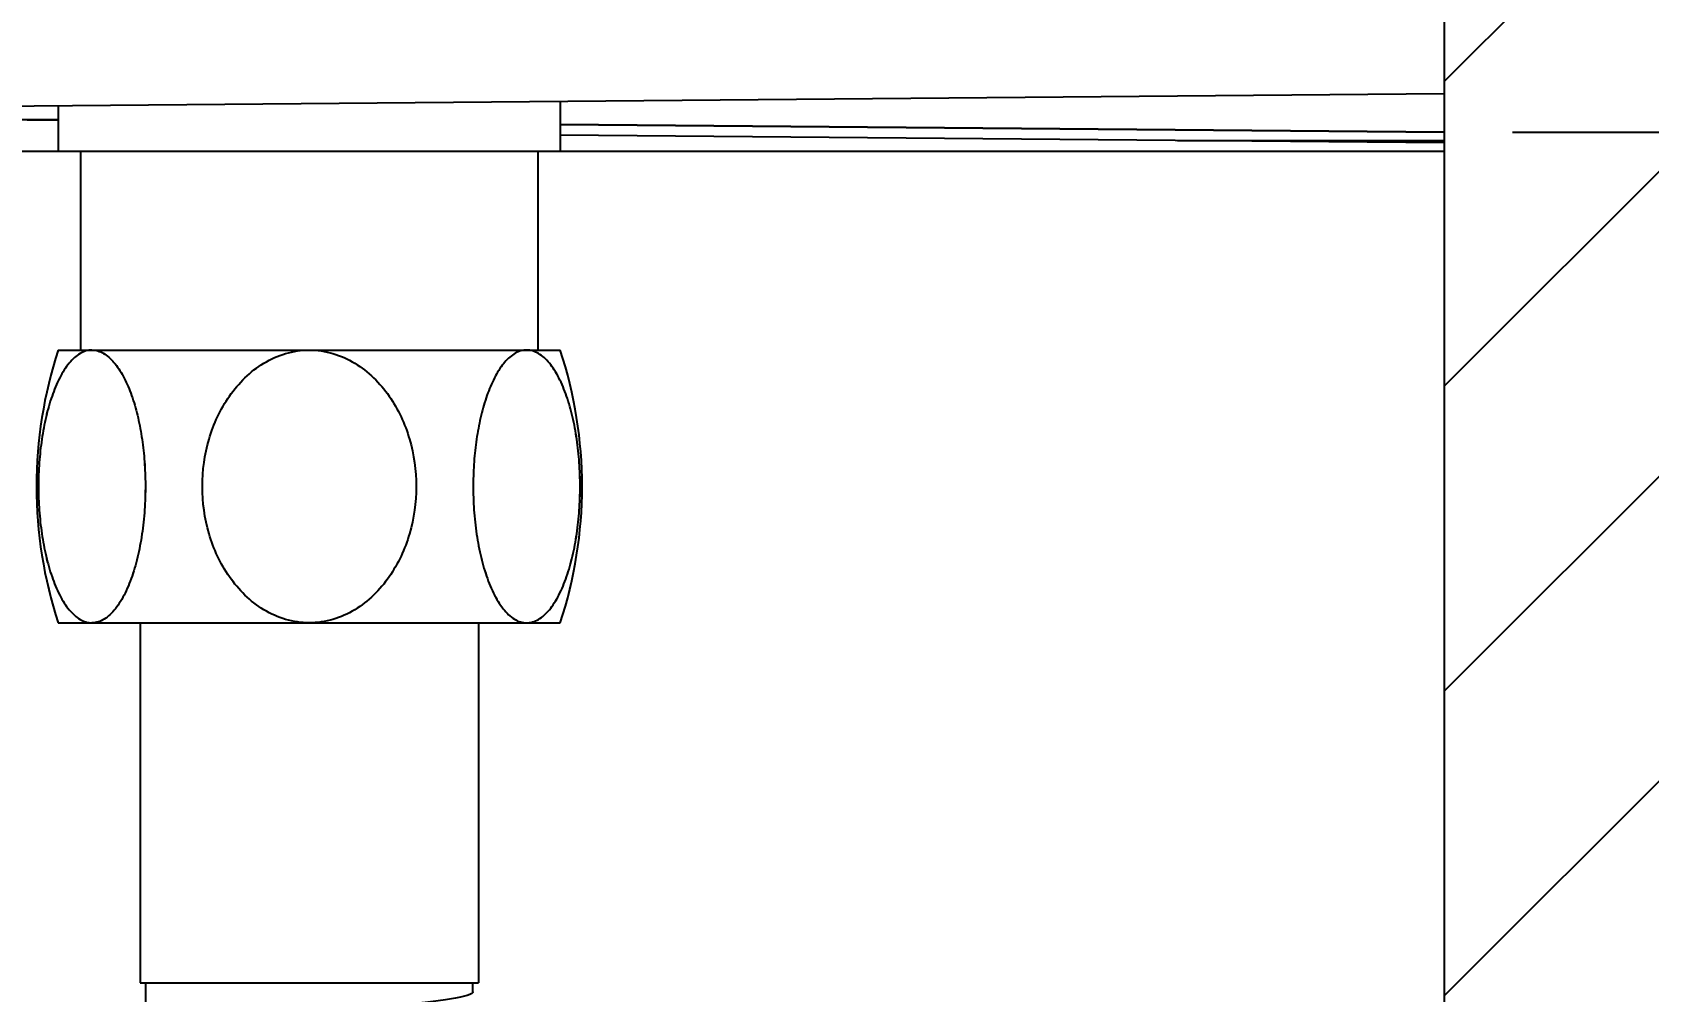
# Model space of a CAD drawing. Header units: millimetres. Extents: x 1236 to 1656, y -100 to 494.
# Drawn here: x 1562.42 to 1577.24, y 131.88 to 140.67 of the extents above; entities that cross this region are included whole.
import ezdxf

# ---------------------------------------------------------------- set-up
doc = ezdxf.new("R2010")
doc.units = ezdxf.units.MM
doc.header["$LTSCALE"] = 0.1
doc.layers.add('DIM', color=3, linetype='Continuous')
doc.layers.add('hatch', color=2, linetype='Continuous')
doc.styles.get("Standard").update_dxf_attribs({"font": 'arial.ttf'})
doc.dimstyles.new('ISO-25', dxfattribs={"dimtxt": 2.5, "dimasz": 2.5, "dimexe": 1.25, "dimexo": 0.625, "dimtad": 1, "dimlfac": 5, "dimtxsty": 'Standard', "dimcen": 2.5, "dimadec": 0, "dimazin": 0, "dimtfac": 1, "dimtmove": 0, "dimatfit": 3, "dimfxl": 0, "dimarcsym": 0})

# ---------------------------------------------------------------- blocks, each defined once
blk = doc.blocks.new('*D59')
at = {"layer": 'Defpoints', "color": 0}
for p in [(1575.363, 163.521), (1598.415, 163.521), (1575.363, 139.759)]:
    blk.add_point(p, dxfattribs=at)
at = {"layer": 'DIM', "color": 0, "lineweight": -2}
for p, q in [((1575.988, 163.521), (1599.665, 163.521)), ((1598.415, 142.259), (1598.415, 161.021)), ((1575.988, 139.759), (1599.665, 139.759))]:
    blk.add_line(p, q, dxfattribs=at)
at = {"layer": 'DIM', "color": 0}
for points in [[(1597.999, 161.021), (1598.832, 161.021), (1598.415, 163.521)], [(1597.999, 142.259), (1598.832, 142.259), (1598.415, 139.759)]]:
    blk.add_solid(points, dxfattribs=at)
at = {"layer": 'DIM', "color": 0, "insert": (1596.151, 151.64), "char_height": 2.5, "attachment_point": 5, "rotation": 90}
blk.add_mtext('(119)', dxfattribs=at)

msp = doc.modelspace()

# ---------------------------------------------------------------- hatches: boundary and pattern name
at = {"layer": 'hatch'}
h = msp.add_hatch(dxfattribs=at)
h.set_pattern_fill('ANSI31', color=256, scale=0.622055)
h.set_pattern_definition([(45, (944.8059, -29.4733), (-1.3965525, 1.3965525), [])])
edge = h.paths.add_edge_path()
edge.add_line((1585.401, 439.4077), (1575.3631, 439.4077))
edge.add_line((1575.3631, 439.4077), (1575.3631, 158.4212))
edge.add_line((1575.3631, 158.4212), (1575.3698, 158.4195))
edge.add_spline(control_points=[(1575.3698, 158.4195), (1575.4161, 158.4083), (1575.4978, 158.3952), (1575.6105, 158.3952), (1575.6749, 158.4033), (1575.7045, 158.4086)], knot_values=[0, 0, 0, 0, 0.4237752, 0.7322165, 1, 1, 1, 1], degree=3, periodic=0)
edge.add_line((1575.4029, 158.4149), (1575.7363, 158.4149))
edge.add_arc((1575.5498, 159.2689), 0.8741, 280.19055, 282.31636, ccw=False)
edge.add_spline(control_points=[(1575.7045, 158.4086), (1575.6749, 158.4033), (1575.6105, 158.3952), (1575.4978, 158.3952), (1575.4161, 158.4083), (1575.3698, 158.4195)], knot_values=[0, 0, 0, 0, 0.2677835, 0.5762248, 1, 1, 1, 1], degree=3, periodic=0)
edge.add_line((1575.3631, 158.3835), (1575.3631, 156.8274))
edge.add_line((1575.3631, 156.8274), (1575.4029, 156.8274))
edge.add_spline(control_points=[(1575.7045, 156.8338), (1575.6749, 156.8391), (1575.6105, 156.8471), (1575.4978, 156.8471), (1575.4161, 156.834), (1575.3698, 156.8228)], knot_values=[0, 0, 0, 0, 0.2677887, 0.5762346, 1, 1, 1, 1], degree=3, periodic=0)
edge.add_line((1576.615, 156.9967), (1576.7631, 156.9967))
edge.add_ellipse((1577.0964, 157.6212), major_axis=(0, -0.8), ratio=0.6666667, start_angle=218.68219, end_angle=321.31781, ccw=False)
edge.add_line((1576.3089, 158.4149), (1575.4029, 158.4149))
edge.add_spline(control_points=[(1575.3698, 158.4195), (1575.4161, 158.4083), (1575.4978, 158.3952), (1575.6105, 158.3952), (1575.6749, 158.4033), (1575.7045, 158.4086)], knot_values=[0, 0, 0, 0, 0.4237752, 0.7322165, 1, 1, 1, 1], degree=3, periodic=0)
edge.add_arc((1575.5498, 159.2689), 0.8741, 280.19055, 282.31636)
edge.add_line((1575.7363, 158.4149), (1581.9632, 158.4149))
edge.add_line((1581.9632, 158.4149), (1581.9632, 156.8274))
edge.add_line((1581.9632, 156.8274), (1575.4029, 156.8274))
edge.add_spline(control_points=[(1575.7045, 156.8338), (1575.6749, 156.8391), (1575.6105, 156.8471), (1575.4978, 156.8471), (1575.4161, 156.834), (1575.3698, 156.8228)], knot_values=[0, 0, 0, 0, 0.2677887, 0.5762346, 1, 1, 1, 1], degree=3, periodic=0)
edge.add_line((1575.3698, 156.8228), (1575.3631, 156.8212))
edge.add_line((1575.3631, 156.8212), (1575.3631, 146.4209))
edge.add_line((1575.3631, 146.4209), (1575.3698, 146.4193))
edge.add_spline(control_points=[(1575.3698, 146.4193), (1575.4161, 146.4081), (1575.4978, 146.3949), (1575.6105, 146.3949), (1575.6749, 146.403), (1575.7045, 146.4083)], knot_values=[0, 0, 0, 0, 0.4237752, 0.7322165, 1, 1, 1, 1], degree=3, periodic=0)
edge.add_line((1575.4029, 146.4147), (1575.7363, 146.4147))
edge.add_arc((1575.5498, 147.2687), 0.8741, 280.19055, 282.31636, ccw=False)
edge.add_spline(control_points=[(1575.7045, 146.4083), (1575.6749, 146.403), (1575.6105, 146.3949), (1575.4978, 146.3949), (1575.4161, 146.4081), (1575.3698, 146.4193)], knot_values=[0, 0, 0, 0, 0.2677835, 0.5762248, 1, 1, 1, 1], degree=3, periodic=0)
edge.add_line((1575.3631, 146.3832), (1575.3631, 144.8272))
edge.add_line((1575.3631, 144.8272), (1575.4029, 144.8272))
edge.add_spline(control_points=[(1575.7045, 144.8335), (1575.6749, 144.8388), (1575.6105, 144.8469), (1575.4978, 144.8469), (1575.4161, 144.8338), (1575.3698, 144.8226)], knot_values=[0, 0, 0, 0, 0.2677887, 0.5762346, 1, 1, 1, 1], degree=3, periodic=0)
edge.add_line((1576.615, 144.9964), (1576.7631, 144.9964))
edge.add_ellipse((1577.0964, 145.6209), major_axis=(0, -0.8), ratio=0.6666667, start_angle=218.68219, end_angle=321.31781, ccw=False)
edge.add_line((1576.3089, 146.4147), (1575.4029, 146.4147))
edge.add_spline(control_points=[(1575.3698, 146.4193), (1575.4161, 146.4081), (1575.4978, 146.3949), (1575.6105, 146.3949), (1575.6749, 146.403), (1575.7045, 146.4083)], knot_values=[0, 0, 0, 0, 0.4237752, 0.7322165, 1, 1, 1, 1], degree=3, periodic=0)
edge.add_arc((1575.5498, 147.2687), 0.8741, 280.19055, 282.31636)
edge.add_line((1575.7363, 146.4147), (1581.9632, 146.4147))
edge.add_line((1581.9632, 146.4147), (1581.9632, 144.8272))
edge.add_line((1581.9632, 144.8272), (1575.4029, 144.8272))
edge.add_spline(control_points=[(1575.7045, 144.8335), (1575.6749, 144.8388), (1575.6105, 144.8469), (1575.4978, 144.8469), (1575.4161, 144.8338), (1575.3698, 144.8226)], knot_values=[0, 0, 0, 0, 0.2677887, 0.5762346, 1, 1, 1, 1], degree=3, periodic=0)
edge.add_line((1575.3698, 144.8226), (1575.3631, 144.8209))
edge.add_line((1575.3631, 144.8209), (1575.3631, -43.8302))
edge.add_line((1575.3631, -43.8302), (1585.401, -43.8302))
edge.add_line((1585.401, -43.8302), (1585.401, 439.4077))

# ---------------------------------------------------------------- linework, layer by layer
for p, q in [((1575.3631, 439.4077), (1575.3631, -43.8302)), ((1575.3631, 140.1098), (1556.9452, 139.9491)), ((1575.363, 140.1097), (1556.9452, 139.949)), ((1562.6628, 139.999), (1562.6628, 139.5808)), ((1562.6628, 139.999), (1562.6628, 139.5808)), ((1562.6628, 139.9989), (1562.6628, 139.5807)), ((1562.6628, 139.9989), (1562.6628, 139.5807)), ((1567.2629, 140.0391), (1567.2629, 139.5808)), ((1567.2629, 140.0391), (1567.2629, 139.5808)), ((1567.2629, 140.039), (1567.2629, 139.5807)), ((1567.2629, 140.039), (1567.2629, 139.5807)), ((1562.6628, 139.8646), (1556.6242, 139.9173)), ((1562.6628, 139.8696), (1556.6519, 139.922)), ((1575.363, 139.7587), (1567.2629, 139.8294)), ((1575.3631, 139.7537), (1567.2629, 139.8244)), ((1575.363, 139.659), (1567.2629, 139.7297)), ((1572.9175, 139.6804), (1575.363, 139.6804)), ((1575.363, 139.5807), (1555.8112, 139.5807)), ((1567.2629, 139.5808), (1562.6628, 139.5808)), ((1562.8678, 139.5808), (1562.8678, 137.7607)), ((1562.8678, 139.5807), (1562.8678, 137.7607)), ((1567.0578, 139.5807), (1567.0578, 137.7607)), ((1567.0579, 139.5808), (1567.0579, 137.7607)), ((1562.6628, 137.7607), (1567.2629, 137.7607)), ((1562.6628, 137.7607), (1567.2629, 137.7607)), ((1562.6628, 135.2607), (1567.2629, 135.2607)), ((1562.6628, 135.2606), (1567.2629, 135.2606)), ((1563.4128, 135.2607), (1563.4128, 131.9606)), ((1563.4128, 135.2606), (1563.4128, 131.9606)), ((1566.5128, 135.2606), (1566.5128, 131.9606)), ((1566.5129, 135.2607), (1566.5129, 131.9606)), ((1563.4128, 131.9606), (1566.5129, 131.9606)), ((1563.4128, 131.9606), (1566.5128, 131.9606)), ((1563.4628, 131.9606), (1563.4628, 131.4806)), ((1563.4628, 131.9606), (1563.4628, 131.4805)), ((1566.4628, 131.8806), (1566.4628, 131.9606)), ((1566.4629, 131.8806), (1566.4629, 131.9606))]:
    msp.add_line(p, q)
for centre, start, end in [((1566.4691, 136.5107), 161.81945, 198.18055), ((1566.4691, 136.5106), 161.81945, 198.18055), ((1563.4566, 136.5107), 341.81945, 18.18055), ((1563.4565, 136.5106), 341.81945, 18.18055)]:
    msp.add_arc(centre, 4.0063, start, end)
for points, knots in [([(1562.9709, 137.7607), (1562.9525, 137.7607), (1562.9144, 137.755), (1562.8599, 137.7303), (1562.8083, 137.6913), (1562.76, 137.6397), (1562.7152, 137.5771), (1562.6589, 137.478), (1562.6001, 137.3349), (1562.5467, 137.146), (1562.5088, 136.9419), (1562.4861, 136.7285), (1562.4785, 136.5107), (1562.4861, 136.2929), (1562.5088, 136.0795), (1562.5467, 135.8754), (1562.6001, 135.6865), (1562.6589, 135.5434), (1562.7152, 135.4443), (1562.76, 135.3817), (1562.8083, 135.3301), (1562.8599, 135.2911), (1562.9144, 135.2664), (1562.9525, 135.2607), (1562.9709, 135.2607)], [0, 0, 0, 0, 0.0193165, 0.0397617, 0.0621062, 0.0867109, 0.1136022, 0.1426285, 0.2060937, 0.2751866, 0.3481415, 0.4234963, 0.5000001, 0.5765039, 0.6518586, 0.7248135, 0.7939064, 0.8573716, 0.8863978, 0.9132892, 0.9378938, 0.9602383, 0.9806835, 1, 1, 1, 1]), ([(1562.9709, 137.7607), (1562.9525, 137.7607), (1562.9144, 137.7549), (1562.8599, 137.7303), (1562.8083, 137.6913), (1562.76, 137.6397), (1562.7152, 137.5771), (1562.6589, 137.4779), (1562.6, 137.3349), (1562.5467, 137.146), (1562.5087, 136.9419), (1562.486, 136.7285), (1562.4785, 136.5106), (1562.486, 136.2928), (1562.5087, 136.0794), (1562.5467, 135.8753), (1562.6, 135.6864), (1562.6589, 135.5433), (1562.7152, 135.4442), (1562.76, 135.3816), (1562.8083, 135.33), (1562.8599, 135.291), (1562.9144, 135.2664), (1562.9525, 135.2606), (1562.9709, 135.2606)], [0, 0, 0, 0, 0.0193165, 0.0397617, 0.0621062, 0.0867109, 0.1136022, 0.1426285, 0.2060937, 0.2751866, 0.3481415, 0.4234963, 0.5000001, 0.5765039, 0.6518586, 0.7248135, 0.7939064, 0.8573716, 0.8863978, 0.9132892, 0.9378938, 0.9602383, 0.9806835, 1, 1, 1, 1]), ([(1562.9729, 137.7607), (1562.9905, 137.7605), (1563.027, 137.7549), (1563.0792, 137.7318), (1563.1288, 137.6954), (1563.1755, 137.6473), (1563.2189, 137.5889), (1563.2739, 137.4962), (1563.332, 137.362), (1563.3858, 137.1841), (1563.4253, 136.9911), (1563.4508, 136.7884), (1563.4585, 136.6504), (1563.4601, 136.5807)], [0, 0, 0, 0, 0.038984, 0.0801416, 0.1249168, 0.1740297, 0.2275804, 0.2853266, 0.411606, 0.5493165, 0.6950888, 0.8461146, 1, 1, 1, 1]), ([(1562.9729, 137.7607), (1562.9905, 137.7605), (1563.0269, 137.7548), (1563.0791, 137.7317), (1563.1288, 137.6954), (1563.1754, 137.6473), (1563.2189, 137.5888), (1563.2739, 137.4962), (1563.332, 137.3619), (1563.3857, 137.184), (1563.4253, 136.991), (1563.4508, 136.7883), (1563.4585, 136.6503), (1563.46, 136.5806)], [0, 0, 0, 0, 0.038984, 0.0801416, 0.1249168, 0.1740297, 0.2275804, 0.2853266, 0.411606, 0.5493165, 0.6950888, 0.8461146, 1, 1, 1, 1]), ([(1564.9628, 135.2607), (1564.9263, 135.2607), (1564.853, 135.266), (1564.7099, 135.2975), (1564.5414, 135.3735), (1564.3678, 135.51), (1564.1792, 135.7347), (1564.0236, 136.0721), (1563.9627, 136.5107), (1564.0236, 136.9493), (1564.1792, 137.2867), (1564.3678, 137.5114), (1564.5414, 137.6479), (1564.7099, 137.7239), (1564.853, 137.7554), (1564.9263, 137.7607), (1564.9628, 137.7607)], [0, 0, 0, 0, 0.0313175, 0.0626461, 0.1251588, 0.1877073, 0.2502846, 0.3750831, 0.4999997, 0.6249152, 0.7497139, 0.8122921, 0.8748409, 0.9373525, 0.9686816, 1, 1, 1, 1]), ([(1564.9628, 135.2606), (1564.9262, 135.2606), (1564.853, 135.266), (1564.7099, 135.2974), (1564.5414, 135.3734), (1564.3678, 135.5099), (1564.1791, 135.7346), (1564.0236, 136.072), (1563.9627, 136.5106), (1564.0236, 136.9493), (1564.1791, 137.2867), (1564.3678, 137.5114), (1564.5414, 137.6479), (1564.7099, 137.7239), (1564.853, 137.7553), (1564.9262, 137.7607), (1564.9628, 137.7607)], [0, 0, 0, 0, 0.0313175, 0.0626461, 0.1251588, 0.1877073, 0.2502846, 0.3750831, 0.4999997, 0.6249152, 0.7497139, 0.8122921, 0.8748409, 0.9373525, 0.9686816, 1, 1, 1, 1]), ([(1564.9628, 137.7607), (1564.9994, 137.7607), (1565.0726, 137.7554), (1565.2158, 137.7239), (1565.3843, 137.6479), (1565.5579, 137.5114), (1565.7465, 137.2867), (1565.9021, 136.9493), (1565.963, 136.5107), (1565.9021, 136.0721), (1565.7465, 135.7347), (1565.5579, 135.51), (1565.3843, 135.3735), (1565.2158, 135.2975), (1565.0727, 135.266), (1564.9994, 135.2607), (1564.9628, 135.2607)], [0, 0, 0, 0, 0.0313176, 0.0626461, 0.1251588, 0.1877073, 0.2502846, 0.3750829, 0.4999995, 0.6249151, 0.749714, 0.8122921, 0.8748409, 0.9373525, 0.9686816, 1, 1, 1, 1]), ([(1564.9628, 137.7607), (1564.9994, 137.7607), (1565.0726, 137.7553), (1565.2157, 137.7239), (1565.3842, 137.6479), (1565.5578, 137.5114), (1565.7465, 137.2867), (1565.9021, 136.9493), (1565.9629, 136.5106), (1565.9021, 136.072), (1565.7465, 135.7346), (1565.5578, 135.5099), (1565.3842, 135.3734), (1565.2157, 135.2974), (1565.0726, 135.266), (1564.9994, 135.2606), (1564.9628, 135.2606)], [0, 0, 0, 0, 0.0313176, 0.0626461, 0.1251588, 0.1877073, 0.2502846, 0.3750829, 0.4999995, 0.6249151, 0.749714, 0.8122921, 0.8748409, 0.9373525, 0.9686816, 1, 1, 1, 1]), ([(1566.9547, 137.7607), (1566.9371, 137.7607), (1566.9006, 137.7555), (1566.8482, 137.7328), (1566.7983, 137.6967), (1566.7515, 137.6488), (1566.7078, 137.5905), (1566.6526, 137.4979), (1566.5942, 137.3636), (1566.5402, 137.1854), (1566.5005, 136.992), (1566.4749, 136.7889), (1566.4672, 136.6505), (1566.4656, 136.5807)], [0, 0, 0, 0, 0.0389767, 0.0800694, 0.1247561, 0.1737832, 0.2272642, 0.2849626, 0.4112121, 0.5489655, 0.6948322, 0.8459798, 1, 1, 1, 1]), ([(1566.9547, 137.7607), (1566.937, 137.7607), (1566.9005, 137.7554), (1566.8481, 137.7327), (1566.7983, 137.6966), (1566.7514, 137.6487), (1566.7078, 137.5904), (1566.6525, 137.4978), (1566.5942, 137.3635), (1566.5402, 137.1853), (1566.5005, 136.9919), (1566.4748, 136.7888), (1566.4671, 136.6505), (1566.4656, 136.5806)], [0, 0, 0, 0, 0.0389767, 0.0800694, 0.1247561, 0.1737832, 0.2272642, 0.2849626, 0.4112121, 0.5489655, 0.6948322, 0.8459798, 1, 1, 1, 1]), ([(1566.9547, 135.2607), (1566.9732, 135.2607), (1567.0113, 135.2664), (1567.0658, 135.2911), (1567.1174, 135.3301), (1567.1657, 135.3817), (1567.2105, 135.4443), (1567.2668, 135.5434), (1567.3256, 135.6865), (1567.379, 135.8754), (1567.4169, 136.0795), (1567.4396, 136.2929), (1567.4472, 136.5107), (1567.4396, 136.7285), (1567.4169, 136.9419), (1567.379, 137.146), (1567.3256, 137.3349), (1567.2668, 137.478), (1567.2105, 137.5771), (1567.1657, 137.6397), (1567.1174, 137.6913), (1567.0658, 137.7303), (1567.0113, 137.755), (1566.9732, 137.7607), (1566.9547, 137.7607)], [0, 0, 0, 0, 0.0193165, 0.0397617, 0.0621061, 0.0867108, 0.1136021, 0.1426284, 0.2060936, 0.2751865, 0.3481415, 0.4234963, 0.5000001, 0.576504, 0.6518587, 0.7248137, 0.7939067, 0.8573718, 0.8863981, 0.9132894, 0.937894, 0.9602384, 0.9806836, 1, 1, 1, 1]), ([(1566.9547, 135.2606), (1566.9731, 135.2606), (1567.0112, 135.2664), (1567.0657, 135.291), (1567.1174, 135.33), (1567.1657, 135.3816), (1567.2104, 135.4442), (1567.2668, 135.5433), (1567.3256, 135.6864), (1567.3789, 135.8753), (1567.4169, 136.0794), (1567.4396, 136.2928), (1567.4471, 136.5106), (1567.4396, 136.7285), (1567.4169, 136.9419), (1567.3789, 137.146), (1567.3256, 137.3349), (1567.2668, 137.4779), (1567.2104, 137.5771), (1567.1657, 137.6397), (1567.1174, 137.6913), (1567.0657, 137.7303), (1567.0112, 137.7549), (1566.9731, 137.7607), (1566.9547, 137.7607)], [0, 0, 0, 0, 0.0193165, 0.0397617, 0.0621061, 0.0867108, 0.1136021, 0.1426284, 0.2060936, 0.2751865, 0.3481415, 0.4234963, 0.5000001, 0.576504, 0.6518587, 0.7248137, 0.7939067, 0.8573718, 0.8863981, 0.9132894, 0.937894, 0.9602384, 0.9806836, 1, 1, 1, 1]), ([(1563.4601, 136.5807), (1563.4618, 136.5047), (1563.4597, 136.3535), (1563.4402, 136.13), (1563.4043, 135.9153), (1563.3518, 135.7156), (1563.2926, 135.5638), (1563.2353, 135.458), (1563.1895, 135.391), (1563.1398, 135.3356), (1563.0864, 135.2936), (1563.0299, 135.2669), (1562.9901, 135.2607), (1562.9709, 135.2607)], [0, 0, 0, 0, 0.151917, 0.3021371, 0.4480533, 0.5866511, 0.7142671, 0.7726885, 0.8267966, 0.8762201, 0.9209501, 0.9616766, 1, 1, 1, 1]), ([(1563.46, 136.5806), (1563.4617, 136.5047), (1563.4596, 136.3534), (1563.4401, 136.13), (1563.4042, 135.9152), (1563.3517, 135.7156), (1563.2926, 135.5637), (1563.2353, 135.458), (1563.1895, 135.391), (1563.1398, 135.3356), (1563.0864, 135.2935), (1563.0298, 135.2669), (1562.9901, 135.2606), (1562.9709, 135.2606)], [0, 0, 0, 0, 0.151917, 0.3021371, 0.4480533, 0.5866511, 0.7142671, 0.7726885, 0.8267966, 0.8762201, 0.9209501, 0.9616766, 1, 1, 1, 1]), ([(1566.4656, 136.5807), (1566.4639, 136.5047), (1566.466, 136.3535), (1566.4855, 136.13), (1566.5214, 135.9153), (1566.5739, 135.7156), (1566.6331, 135.5638), (1566.6904, 135.458), (1566.7362, 135.391), (1566.7859, 135.3356), (1566.8392, 135.2936), (1566.8958, 135.2669), (1566.9356, 135.2607), (1566.9547, 135.2607)], [0, 0, 0, 0, 0.151919, 0.3021406, 0.4480597, 0.5866575, 0.7142695, 0.7726894, 0.8267968, 0.8762202, 0.92095, 0.9616763, 1, 1, 1, 1]), ([(1566.4656, 136.5806), (1566.4639, 136.5047), (1566.466, 136.3534), (1566.4855, 136.1299), (1566.5214, 135.9152), (1566.5739, 135.7156), (1566.633, 135.5637), (1566.6903, 135.458), (1566.7362, 135.391), (1566.7859, 135.3356), (1566.8392, 135.2935), (1566.8958, 135.2669), (1566.9355, 135.2606), (1566.9547, 135.2606)], [0, 0, 0, 0, 0.151919, 0.3021406, 0.4480597, 0.5866575, 0.7142695, 0.7726894, 0.8267968, 0.8762202, 0.92095, 0.9616763, 1, 1, 1, 1]), ([(1566.4629, 131.8806), (1566.4629, 131.8758), (1566.4568, 131.8681), (1566.4459, 131.8612), (1566.4331, 131.8549), (1566.4169, 131.8488), (1566.3886, 131.8399), (1566.3445, 131.8292), (1566.2817, 131.817), (1566.2062, 131.8047), (1566.1188, 131.7924), (1565.9809, 131.7751), (1565.7857, 131.754), (1565.5296, 131.7296), (1565.2518, 131.7051), (1565.0604, 131.6889), (1564.9628, 131.6806)], [0, 0, 0, 0, 0.0094779, 0.0166787, 0.0259059, 0.0372669, 0.0507977, 0.0843757, 0.1265088, 0.176871, 0.2350297, 0.3004551, 0.4506033, 0.6216685, 0.8071562, 1, 1, 1, 1])]:
    msp.add_open_spline(points, degree=3, knots=knots)

# ---------------------------------------------------------------- dimensions: what is measured, and where the dimension line sits
at = {"layer": 'DIM'}
dim = msp.add_linear_dim(base=(1598.4153, 163.5213), p1=(1575.363, 139.7587), p2=(1575.3631, 163.5213), angle=90, text='(119)', dimstyle='ISO-25', dxfattribs=at)
dim.commit()
dim.dimension.update_dxf_attribs({"geometry": '*D59', "text_midpoint": (1596.1514, 151.64)})

doc.saveas('drawing.dxf')
